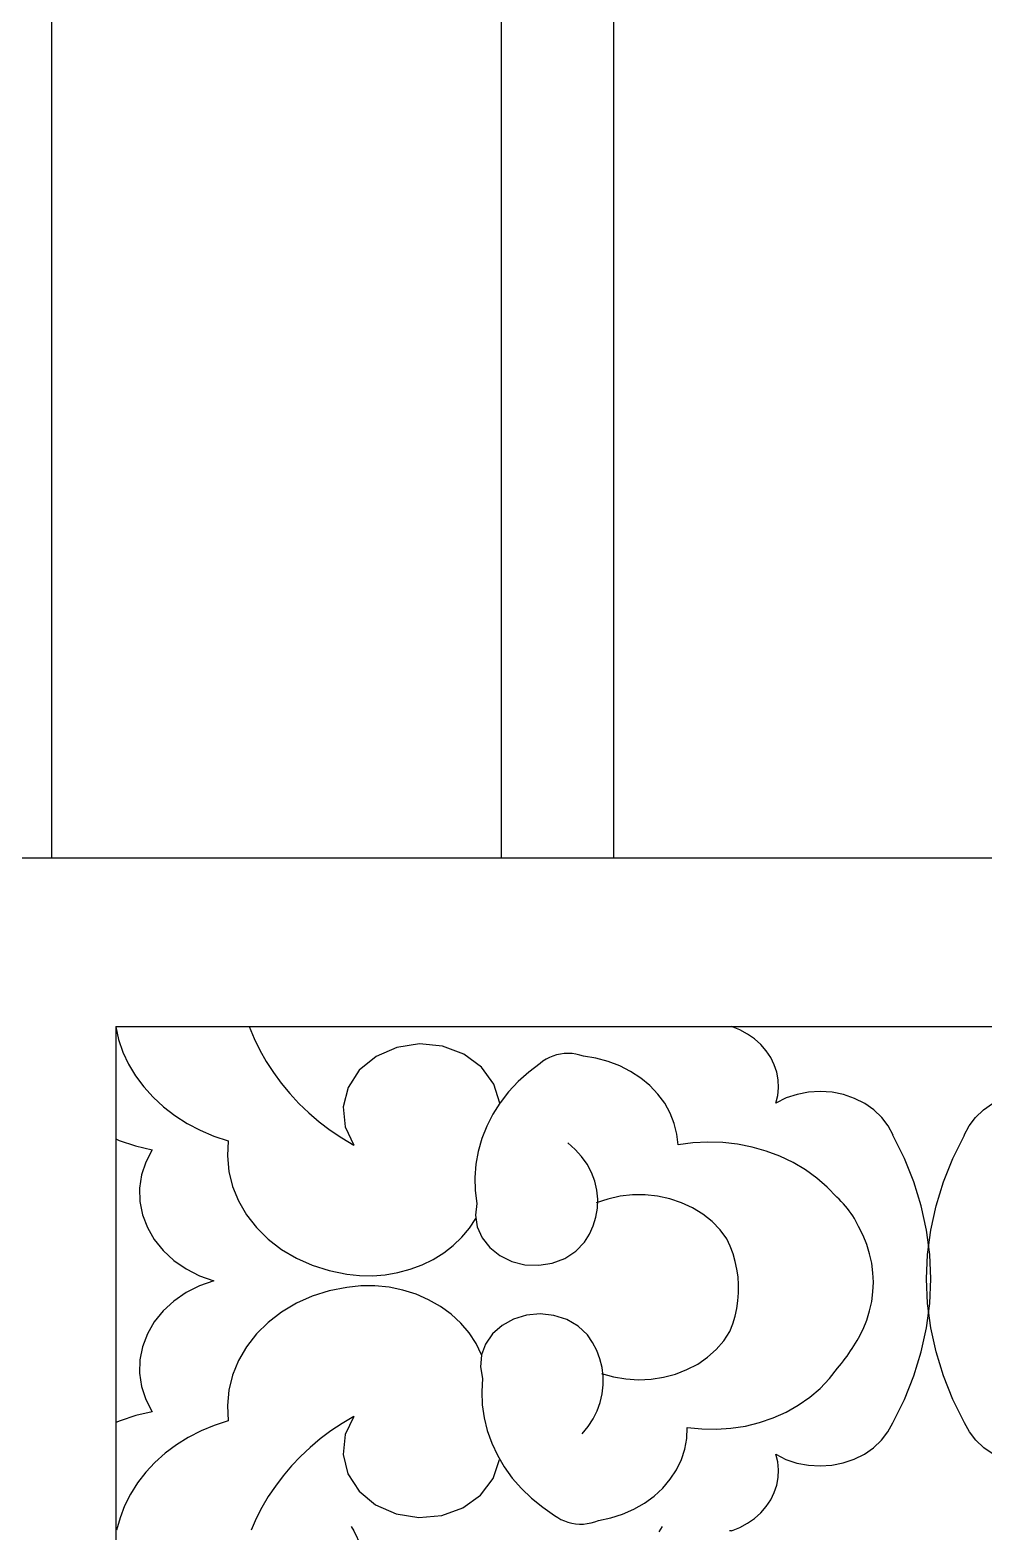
# Model space of a CAD drawing. Extents: x 1188826 to 1909461, y 608442 to 1651179.
# Drawn here: x 1660743.6 to 1660913.5, y 1032543.4 to 1032810.9 of the extents above; entities that cross this region are included whole.
import ezdxf

# ---------------------------------------------------------------- set-up
doc = ezdxf.new("R2010")
doc.units = 0
doc.header["$LTSCALE"] = 1000
doc.header["$MEASUREMENT"] = 0
doc.layers.add('窗', color=4, linetype='Continuous')
doc.layers.add('立面线', color=40, linetype='Continuous')

# ---------------------------------------------------------------- blocks, each defined once
blk = doc.blocks.new('EHYTERHT5EHTER')
at = {"layer": '窗', "ltscale": 3}
blk.add_lwpolyline([(77363.13, -228180.6), (78173.39, -228180.6), (78173.39, -229130.6), (77363.13, -229130.6)], close=True, dxfattribs=at)

msp = doc.modelspace()

# ---------------------------------------------------------------- linework, layer by layer
at = {"layer": '立面线'}
for p, q in [((1660747.54, 1032663.42), (1660747.54, 1033613.42)), ((1660827.55, 1032663.42), (1660827.55, 1033613.42)), ((1660847.54, 1032663.42), (1660847.54, 1033613.42)), ((1669039.81, 1032663.42), (1660727.54, 1032663.42)), ((1660758.89, 1032633.42), (1660758.89, 1028443.42)), ((1660758.89, 1032633.42), (1669008.6, 1032633.42)), ((1660758.89, 1032633.39), (1660759.41, 1032631.14)), ((1660782.66, 1032633.42), (1660783.53, 1032631.3)), ((1660869.98, 1032632.83), (1660868.52, 1032633.42)), ((1660759.41, 1032631.14), (1660760.18, 1032628.9)), ((1660783.53, 1032631.3), (1660784.54, 1032629.23)), ((1660812.97, 1032630.35), (1660808.91, 1032629.73)), ((1660817.08, 1032629.93), (1660812.97, 1032630.35)), ((1660871.35, 1032632.09), (1660869.98, 1032632.83)), ((1660872.6, 1032631.22), (1660871.35, 1032632.09)), ((1660873.72, 1032630.22), (1660872.6, 1032631.22)), ((1660760.18, 1032628.9), (1660761.19, 1032626.74)), ((1660784.54, 1032629.23), (1660785.68, 1032627.2)), ((1660805.23, 1032628.12), (1660802.25, 1032625.67)), ((1660808.91, 1032629.73), (1660805.23, 1032628.12)), ((1660820.86, 1032628.5), (1660817.08, 1032629.93)), ((1660823.98, 1032626.19), (1660820.86, 1032628.5)), ((1660835.51, 1032627.62), (1660834.95, 1032627.26)), ((1660836.1, 1032627.93), (1660835.51, 1032627.62)), ((1660836.73, 1032628.19), (1660836.1, 1032627.93)), ((1660837.38, 1032628.39), (1660836.73, 1032628.19)), ((1660838.06, 1032628.54), (1660837.38, 1032628.39)), ((1660838.75, 1032628.62), (1660838.06, 1032628.54)), ((1660839.44, 1032628.64), (1660838.75, 1032628.62)), ((1660840.14, 1032628.61), (1660839.44, 1032628.64)), ((1660840.82, 1032628.51), (1660840.14, 1032628.61)), ((1660841.5, 1032628.36), (1660840.82, 1032628.51)), ((1660842.15, 1032628.14), (1660841.5, 1032628.36)), ((1660844.37, 1032627.79), (1660842.15, 1032628.14)), ((1660846.54, 1032627.22), (1660844.37, 1032627.79)), ((1660874.69, 1032629.11), (1660873.72, 1032630.22)), ((1660875.5, 1032627.91), (1660874.69, 1032629.11)), ((1660876.13, 1032626.63), (1660875.5, 1032627.91)), ((1660761.19, 1032626.74), (1660762.43, 1032624.66)), ((1660785.68, 1032627.2), (1660786.95, 1032625.24)), ((1660786.95, 1032625.24), (1660788.35, 1032623.34)), ((1660802.25, 1032625.67), (1660800.25, 1032622.57)), ((1660826.19, 1032623.19), (1660823.98, 1032626.19)), ((1660832.41, 1032625.31), (1660830.53, 1032623.62)), ((1660834.44, 1032626.86), (1660832.41, 1032625.31)), ((1660834.95, 1032627.26), (1660834.44, 1032626.86)), ((1660848.61, 1032626.44), (1660846.54, 1032627.22)), ((1660850.56, 1032625.45), (1660848.61, 1032626.44)), ((1660852.36, 1032624.27), (1660850.56, 1032625.45)), ((1660876.57, 1032625.3), (1660876.13, 1032626.63)), ((1660876.82, 1032623.93), (1660876.57, 1032625.3)), ((1660762.43, 1032624.66), (1660763.88, 1032622.69)), ((1660763.88, 1032622.69), (1660765.54, 1032620.85)), ((1660788.35, 1032623.34), (1660789.87, 1032621.51)), ((1660800.25, 1032622.57), (1660799.38, 1032619.11)), ((1660827.28, 1032619.78), (1660826.19, 1032623.19)), ((1660830.53, 1032623.62), (1660828.84, 1032621.8)), ((1660853.99, 1032622.92), (1660852.36, 1032624.27)), ((1660855.41, 1032621.41), (1660853.99, 1032622.92)), ((1660876.74, 1032621.16), (1660876.88, 1032622.54)), ((1660876.88, 1032622.54), (1660876.82, 1032623.93)), ((1660765.54, 1032620.85), (1660767.39, 1032619.14)), ((1660789.87, 1032621.51), (1660791.51, 1032619.75)), ((1660791.51, 1032619.75), (1660793.26, 1032618.08)), ((1660827.28, 1032619.78), (1660826.03, 1032617.82)), ((1660827.33, 1032619.86), (1660827.28, 1032619.78)), ((1660828.84, 1032621.8), (1660827.33, 1032619.86)), ((1660856.62, 1032619.77), (1660855.41, 1032621.41)), ((1660857.6, 1032618.02), (1660856.62, 1032619.77)), ((1660876.4, 1032619.8), (1660876.74, 1032621.16)), ((1660878.22, 1032620.71), (1660876.4, 1032619.8)), ((1660880.18, 1032621.36), (1660878.22, 1032620.71)), ((1660882.23, 1032621.76), (1660880.18, 1032621.36)), ((1660884.33, 1032621.88), (1660882.23, 1032621.76)), ((1660886.43, 1032621.73), (1660884.33, 1032621.88)), ((1660888.47, 1032621.32), (1660886.43, 1032621.73)), ((1660890.42, 1032620.64), (1660888.47, 1032621.32)), ((1660892.23, 1032619.72), (1660890.42, 1032620.64)), ((1660893.86, 1032618.58), (1660892.23, 1032619.72)), ((1660913.39, 1032618.58), (1660915.01, 1032619.72)), ((1660767.39, 1032619.14), (1660769.41, 1032617.58)), ((1660769.41, 1032617.58), (1660771.6, 1032616.19)), ((1660793.26, 1032618.08), (1660795.12, 1032616.49)), ((1660799.38, 1032619.11), (1660799.74, 1032615.59)), ((1660826.03, 1032617.82), (1660824.94, 1032615.68)), ((1660858.33, 1032616.18), (1660857.6, 1032618.02)), ((1660895.26, 1032617.23), (1660893.86, 1032618.58)), ((1660896.41, 1032615.73), (1660895.26, 1032617.23)), ((1660910.83, 1032615.73), (1660911.98, 1032617.23)), ((1660911.98, 1032617.23), (1660913.39, 1032618.58)), ((1660771.6, 1032616.19), (1660773.92, 1032614.97)), ((1660773.92, 1032614.97), (1660776.36, 1032613.94)), ((1660795.12, 1032616.49), (1660797.08, 1032615)), ((1660797.08, 1032615), (1660799.13, 1032613.6)), ((1660799.74, 1032615.59), (1660801.27, 1032612.3)), ((1660824.94, 1032615.68), (1660824.07, 1032613.47)), ((1660858.8, 1032614.28), (1660858.33, 1032616.18)), ((1660859, 1032612.35), (1660858.8, 1032614.28)), ((1660897.29, 1032614.09), (1660896.41, 1032615.73)), ((1660909.96, 1032614.09), (1660910.83, 1032615.73)), ((1660758.89, 1032613.42), (1660759.51, 1032613.15)), ((1660759.51, 1032613.15), (1660762.38, 1032612.19)), ((1660762.38, 1032612.19), (1660765.35, 1032611.49)), ((1660776.36, 1032613.94), (1660778.9, 1032613.11)), ((1660778.9, 1032613.11), (1660778.76, 1032610.38)), ((1660799.13, 1032613.6), (1660801.27, 1032612.3)), ((1660824.07, 1032613.47), (1660823.43, 1032611.21)), ((1660840.7, 1032611.56), (1660839.4, 1032612.72)), ((1660841.84, 1032610.28), (1660840.7, 1032611.56)), ((1660861.63, 1032612.7), (1660859, 1032612.35)), ((1660864.29, 1032612.84), (1660861.63, 1032612.7)), ((1660866.95, 1032612.76), (1660864.29, 1032612.84)), ((1660869.59, 1032612.47), (1660866.95, 1032612.76)), ((1660872.19, 1032611.96), (1660869.59, 1032612.47)), ((1660874.71, 1032611.25), (1660872.19, 1032611.96)), ((1660899.29, 1032609.95), (1660897.25, 1032614.09)), ((1660907.95, 1032609.95), (1660910, 1032614.09)), ((1660764.23, 1032609.31), (1660763.49, 1032607.01)), ((1660765.35, 1032611.49), (1660764.23, 1032609.31)), ((1660778.76, 1032610.38), (1660779.03, 1032607.64)), ((1660823.02, 1032608.91), (1660822.84, 1032606.58)), ((1660823.43, 1032611.21), (1660823.02, 1032608.91)), ((1660842.81, 1032608.9), (1660841.84, 1032610.28)), ((1660843.58, 1032607.43), (1660842.81, 1032608.9)), ((1660877.15, 1032610.33), (1660874.71, 1032611.25)), ((1660879.48, 1032609.22), (1660877.15, 1032610.33)), ((1660881.67, 1032607.92), (1660879.48, 1032609.22)), ((1660900.98, 1032605.75), (1660899.29, 1032609.95)), ((1660906.26, 1032605.75), (1660907.95, 1032609.95)), ((1660763.49, 1032607.01), (1660763.15, 1032604.64)), ((1660779.03, 1032607.64), (1660779.69, 1032604.96)), ((1660822.84, 1032606.58), (1660822.9, 1032604.25)), ((1660844.16, 1032605.9), (1660843.58, 1032607.43)), ((1660883.71, 1032606.46), (1660881.67, 1032607.92)), ((1660885.57, 1032604.83), (1660883.71, 1032606.46)), ((1660763.15, 1032604.64), (1660763.2, 1032602.25)), ((1660779.69, 1032604.96), (1660780.75, 1032602.37)), ((1660822.9, 1032604.25), (1660823.2, 1032601.94)), ((1660844.53, 1032604.32), (1660844.16, 1032605.9)), ((1660844.69, 1032602.72), (1660844.53, 1032604.32)), ((1660887.25, 1032603.06), (1660885.57, 1032604.83)), ((1660902.3, 1032601.48), (1660900.98, 1032605.75)), ((1660904.95, 1032601.48), (1660906.26, 1032605.75)), ((1660763.2, 1032602.25), (1660763.67, 1032599.9)), ((1660780.75, 1032602.37), (1660782.17, 1032599.92)), ((1660823.2, 1032601.94), (1660822.94, 1032599.85)), ((1660844.37, 1032599.51), (1660844.64, 1032601.11)), ((1660846.51, 1032602.72), (1660844.42, 1032602.01)), ((1660844.64, 1032601.11), (1660844.69, 1032602.72)), ((1660848.68, 1032603.21), (1660846.51, 1032602.72)), ((1660850.9, 1032603.46), (1660848.68, 1032603.21)), ((1660853.14, 1032603.46), (1660850.9, 1032603.46)), ((1660855.37, 1032603.23), (1660853.14, 1032603.46)), ((1660857.54, 1032602.76), (1660855.37, 1032603.23)), ((1660859.63, 1032602.06), (1660857.54, 1032602.76)), ((1660861.6, 1032601.14), (1660859.63, 1032602.06)), ((1660863.42, 1032600.02), (1660861.6, 1032601.14)), ((1660887.66, 1032602.68), (1660887.25, 1032603.06)), ((1660888.06, 1032602.28), (1660887.66, 1032602.68)), ((1660888.44, 1032601.88), (1660888.06, 1032602.28)), ((1660888.81, 1032601.46), (1660888.44, 1032601.88)), ((1660889.16, 1032601.04), (1660888.81, 1032601.46)), ((1660889.49, 1032600.6), (1660889.16, 1032601.04)), ((1660903.24, 1032597.17), (1660902.3, 1032601.48)), ((1660904, 1032597.17), (1660904.95, 1032601.48)), ((1660763.67, 1032599.9), (1660764.52, 1032597.63)), ((1660782.17, 1032599.92), (1660783.94, 1032597.64)), ((1660821.85, 1032597.51), (1660822.97, 1032599.22)), ((1660822.94, 1032599.85), (1660823.25, 1032597.77)), ((1660843.9, 1032597.96), (1660844.37, 1032599.51)), ((1660865.06, 1032598.72), (1660863.42, 1032600.02)), ((1660866.5, 1032597.24), (1660865.06, 1032598.72)), ((1660889.81, 1032600.16), (1660889.49, 1032600.6)), ((1660890.11, 1032599.71), (1660889.81, 1032600.16)), ((1660890.39, 1032599.25), (1660890.11, 1032599.71)), ((1660890.65, 1032598.78), (1660890.39, 1032599.25)), ((1660890.9, 1032598.3), (1660890.65, 1032598.78)), ((1660891.13, 1032597.82), (1660890.9, 1032598.3)), ((1660764.52, 1032597.63), (1660765.75, 1032595.49)), ((1660765.75, 1032595.49), (1660767.33, 1032593.52)), ((1660783.94, 1032597.64), (1660786.04, 1032595.57)), ((1660786.04, 1032595.57), (1660788.42, 1032593.74)), ((1660818.98, 1032594.44), (1660820.51, 1032595.91)), ((1660820.51, 1032595.91), (1660821.85, 1032597.51)), ((1660823.25, 1032597.77), (1660824.1, 1032595.81)), ((1660824.1, 1032595.81), (1660825.47, 1032594.07)), ((1660842.35, 1032595.03), (1660843.22, 1032596.45)), ((1660843.22, 1032596.45), (1660843.9, 1032597.96)), ((1660867.71, 1032595.63), (1660866.5, 1032597.24)), ((1660868.3, 1032594.31), (1660867.71, 1032595.63)), ((1660891.93, 1032596.25), (1660891.13, 1032597.82)), ((1660892.59, 1032594.63), (1660891.93, 1032596.25)), ((1660903.81, 1032592.83), (1660903.24, 1032597.17)), ((1660903.43, 1032592.83), (1660904, 1032597.17)), ((1660767.33, 1032593.52), (1660769.23, 1032591.77)), ((1660788.42, 1032593.74), (1660791.05, 1032592.18)), ((1660815.42, 1032591.97), (1660817.28, 1032593.12)), ((1660817.28, 1032593.12), (1660818.98, 1032594.44)), ((1660825.47, 1032594.07), (1660827.26, 1032592.64)), ((1660838.84, 1032592.15), (1660840.79, 1032593.41)), ((1660840.79, 1032593.41), (1660842.35, 1032595.03)), ((1660868.8, 1032592.97), (1660868.3, 1032594.31)), ((1660869.19, 1032591.61), (1660868.8, 1032592.97)), ((1660893.11, 1032592.98), (1660892.59, 1032594.63)), ((1660893.48, 1032591.3), (1660893.11, 1032592.98)), ((1660903.24, 1032588.48), (1660903.43, 1032592.83)), ((1660904, 1032588.48), (1660903.81, 1032592.83)), ((1660769.23, 1032591.77), (1660771.4, 1032590.27)), ((1660771.4, 1032590.27), (1660773.8, 1032589.06)), ((1660791.05, 1032592.18), (1660793.89, 1032590.91)), ((1660793.89, 1032590.91), (1660796.89, 1032589.96)), ((1660809.13, 1032589.61), (1660811.32, 1032590.2)), ((1660811.32, 1032590.2), (1660813.43, 1032590.99)), ((1660813.43, 1032590.99), (1660815.42, 1032591.97)), ((1660827.26, 1032592.64), (1660829.39, 1032591.61)), ((1660829.39, 1032591.61), (1660831.75, 1032591.02)), ((1660831.75, 1032591.02), (1660834.19, 1032590.92)), ((1660834.19, 1032590.92), (1660836.6, 1032591.3)), ((1660836.6, 1032591.3), (1660838.84, 1032592.15)), ((1660869.49, 1032590.22), (1660869.19, 1032591.61)), ((1660869.69, 1032588.83), (1660869.49, 1032590.22)), ((1660893.7, 1032589.6), (1660893.48, 1032591.3)), ((1660773.8, 1032589.06), (1660776.38, 1032588.16)), ((1660776.38, 1032588.16), (1660773.8, 1032587.26)), ((1660796.89, 1032589.96), (1660800.01, 1032589.35)), ((1660800.01, 1032589.35), (1660802.29, 1032589.1)), ((1660802.29, 1032589.1), (1660804.59, 1032589.06)), ((1660804.59, 1032589.06), (1660806.88, 1032589.23)), ((1660806.88, 1032589.23), (1660809.13, 1032589.61)), ((1660869.78, 1032587.42), (1660869.69, 1032588.83)), ((1660893.78, 1032587.89), (1660893.7, 1032589.6)), ((1660893.7, 1032586.18), (1660893.78, 1032587.89)), ((1660903.43, 1032584.12), (1660903.24, 1032588.48)), ((1660903.81, 1032584.12), (1660904, 1032588.48)), ((1660771.4, 1032586.04), (1660769.23, 1032584.55)), ((1660773.8, 1032587.26), (1660771.4, 1032586.04)), ((1660793.89, 1032585.4), (1660791.05, 1032584.14)), ((1660796.89, 1032586.35), (1660793.89, 1032585.4)), ((1660800.01, 1032586.97), (1660796.89, 1032586.35)), ((1660802.51, 1032587.23), (1660800.01, 1032586.97)), ((1660805.03, 1032587.24), (1660802.51, 1032587.23)), ((1660807.54, 1032587), (1660805.03, 1032587.24)), ((1660809.99, 1032586.5), (1660807.54, 1032587)), ((1660812.35, 1032585.76), (1660809.99, 1032586.5)), ((1660814.6, 1032584.78), (1660812.35, 1032585.76)), ((1660816.7, 1032583.58), (1660814.6, 1032584.78)), ((1660869.67, 1032584.61), (1660869.78, 1032586.02)), ((1660869.78, 1032586.02), (1660869.78, 1032587.42)), ((1660893.48, 1032584.48), (1660893.7, 1032586.18)), ((1660767.33, 1032582.8), (1660765.75, 1032580.83)), ((1660769.23, 1032584.55), (1660767.33, 1032582.8)), ((1660788.42, 1032582.58), (1660786.04, 1032580.75)), ((1660791.05, 1032584.14), (1660788.42, 1032582.58)), ((1660818.62, 1032582.18), (1660816.7, 1032583.58)), ((1660820.33, 1032580.6), (1660818.62, 1032582.18)), ((1660834.47, 1032582.25), (1660832.04, 1032582.03)), ((1660836.9, 1032581.98), (1660834.47, 1032582.25)), ((1660869.16, 1032581.83), (1660869.46, 1032583.22)), ((1660869.46, 1032583.22), (1660869.67, 1032584.61)), ((1660892.59, 1032581.14), (1660893.11, 1032582.8)), ((1660893.11, 1032582.8), (1660893.48, 1032584.48)), ((1660903.24, 1032579.78), (1660903.81, 1032584.12)), ((1660904, 1032579.78), (1660903.43, 1032584.12)), ((1660765.75, 1032580.83), (1660764.52, 1032578.69)), ((1660786.04, 1032580.75), (1660783.94, 1032578.68)), ((1660821.81, 1032578.86), (1660820.33, 1032580.6)), ((1660827.66, 1032580.21), (1660825.96, 1032578.7)), ((1660829.72, 1032581.34), (1660827.66, 1032580.21)), ((1660832.04, 1032582.03), (1660829.72, 1032581.34)), ((1660839.19, 1032581.25), (1660836.9, 1032581.98)), ((1660841.22, 1032580.07), (1660839.19, 1032581.25)), ((1660842.88, 1032578.53), (1660841.22, 1032580.07)), ((1660868.24, 1032579.13), (1660868.75, 1032580.47)), ((1660868.75, 1032580.47), (1660869.16, 1032581.83)), ((1660891.13, 1032577.96), (1660891.93, 1032579.53)), ((1660891.93, 1032579.53), (1660892.59, 1032581.14)), ((1660902.3, 1032575.48), (1660903.24, 1032579.78)), ((1660904.95, 1032575.48), (1660904, 1032579.78)), ((1660764.52, 1032578.69), (1660763.67, 1032576.42)), ((1660783.94, 1032578.68), (1660782.17, 1032576.4)), ((1660823.04, 1032576.97), (1660821.81, 1032578.86)), ((1660824, 1032574.98), (1660823.04, 1032576.97)), ((1660824.71, 1032576.89), (1660824, 1032574.98)), ((1660825.96, 1032578.7), (1660824.71, 1032576.89)), ((1660843.79, 1032577.17), (1660842.88, 1032578.53)), ((1660844.53, 1032575.74), (1660843.79, 1032577.17)), ((1660865.8, 1032575.92), (1660867.14, 1032577.46)), ((1660867.14, 1032577.46), (1660868.24, 1032579.13)), ((1660890.31, 1032576.56), (1660890.59, 1032577.02)), ((1660890.59, 1032577.02), (1660890.86, 1032577.49)), ((1660890.86, 1032577.49), (1660891.13, 1032577.96)), ((1660763.2, 1032574.06), (1660763.15, 1032571.68)), ((1660763.67, 1032576.42), (1660763.2, 1032574.06)), ((1660782.17, 1032576.4), (1660780.75, 1032573.94)), ((1660823.98, 1032574.89), (1660823.81, 1032572.8)), ((1660824, 1032574.98), (1660823.98, 1032574.89)), ((1660845.1, 1032574.25), (1660844.53, 1032575.74)), ((1660845.48, 1032572.72), (1660845.1, 1032574.25)), ((1660862.5, 1032573.33), (1660864.24, 1032574.54)), ((1660864.24, 1032574.54), (1660865.8, 1032575.92)), ((1660888.44, 1032573.87), (1660888.77, 1032574.31)), ((1660888.77, 1032574.31), (1660889.1, 1032574.75)), ((1660889.1, 1032574.75), (1660889.41, 1032575.2)), ((1660889.41, 1032575.2), (1660889.72, 1032575.65)), ((1660889.72, 1032575.65), (1660890.02, 1032576.1)), ((1660890.02, 1032576.1), (1660890.31, 1032576.56)), ((1660900.98, 1032571.21), (1660902.3, 1032575.48)), ((1660906.26, 1032571.21), (1660904.95, 1032575.48)), ((1660763.15, 1032571.68), (1660763.49, 1032569.31)), ((1660780.75, 1032573.94), (1660779.69, 1032571.35)), ((1660823.81, 1032572.8), (1660824.2, 1032570.73)), ((1660845.4, 1032571.66), (1660847.53, 1032571.05)), ((1660845.68, 1032571.16), (1660845.48, 1032572.72)), ((1660856.41, 1032570.96), (1660858.55, 1032571.53)), ((1660858.55, 1032571.53), (1660860.59, 1032572.33)), ((1660860.59, 1032572.33), (1660862.5, 1032573.33)), ((1660885.94, 1032570.73), (1660887.38, 1032572.59)), ((1660887.38, 1032572.59), (1660887.74, 1032573.01)), ((1660887.74, 1032573.01), (1660888.09, 1032573.44)), ((1660888.09, 1032573.44), (1660888.44, 1032573.87)), ((1660763.49, 1032569.31), (1660764.23, 1032567.01)), ((1660779.69, 1032571.35), (1660779.03, 1032568.67)), ((1660824.2, 1032570.73), (1660824.06, 1032568.41)), ((1660845.51, 1032568.04), (1660845.69, 1032569.6)), ((1660845.69, 1032569.6), (1660845.68, 1032571.16)), ((1660847.53, 1032571.05), (1660849.72, 1032570.67)), ((1660849.72, 1032570.67), (1660851.96, 1032570.52)), ((1660851.96, 1032570.52), (1660854.2, 1032570.62)), ((1660854.2, 1032570.62), (1660856.41, 1032570.96)), ((1660882.44, 1032567.42), (1660884.29, 1032569)), ((1660884.29, 1032569), (1660885.94, 1032570.73)), ((1660899.29, 1032567), (1660900.98, 1032571.21)), ((1660907.95, 1032567), (1660906.26, 1032571.21)), ((1660764.23, 1032567.01), (1660765.35, 1032564.82)), ((1660779.03, 1032568.67), (1660778.76, 1032565.94)), ((1660824.06, 1032568.41), (1660824.15, 1032566.08)), ((1660824.15, 1032566.08), (1660824.47, 1032563.77)), ((1660844.59, 1032565.01), (1660845.14, 1032566.5)), ((1660845.14, 1032566.5), (1660845.51, 1032568.04)), ((1660880.41, 1032566.01), (1660882.44, 1032567.42)), ((1660897.25, 1032562.87), (1660899.29, 1032567)), ((1660910, 1032562.87), (1660907.95, 1032567)), ((1660762.46, 1032564.15), (1660759.66, 1032563.23)), ((1660765.35, 1032564.82), (1660762.46, 1032564.15)), ((1660778.76, 1032565.94), (1660778.9, 1032563.2)), ((1660801.27, 1032564.01), (1660799.2, 1032562.76)), ((1660801.27, 1032564.01), (1660799.74, 1032560.75)), ((1660824.47, 1032563.77), (1660825.03, 1032561.49)), ((1660842.97, 1032562.2), (1660843.87, 1032563.57)), ((1660843.87, 1032563.57), (1660844.59, 1032565.01)), ((1660873.5, 1032562.91), (1660875.92, 1032563.75)), ((1660875.92, 1032563.75), (1660878.23, 1032564.78)), ((1660878.23, 1032564.78), (1660880.41, 1032566.01)), ((1660759.66, 1032563.23), (1660758.89, 1032562.9)), ((1660774.07, 1032561.41), (1660771.81, 1032560.25)), ((1660776.44, 1032562.4), (1660774.07, 1032561.41)), ((1660778.9, 1032563.2), (1660776.44, 1032562.4)), ((1660797.21, 1032561.42), (1660795.31, 1032559.98)), ((1660799.2, 1032562.76), (1660797.21, 1032561.42)), ((1660799.74, 1032560.75), (1660799.38, 1032557.24)), ((1660825.03, 1032561.49), (1660825.82, 1032559.26)), ((1660841.92, 1032560.92), (1660842.97, 1032562.2)), ((1660860.54, 1032560.09), (1660860.62, 1032562.02)), ((1660860.62, 1032562.02), (1660863.21, 1032561.76)), ((1660863.21, 1032561.76), (1660865.82, 1032561.71)), ((1660865.82, 1032561.71), (1660868.42, 1032561.89)), ((1660868.42, 1032561.89), (1660870.99, 1032562.29)), ((1660870.99, 1032562.29), (1660873.5, 1032562.91)), ((1660895.2, 1032559.75), (1660896.36, 1032561.24)), ((1660896.36, 1032561.24), (1660897.25, 1032562.87)), ((1660910.88, 1032561.24), (1660910, 1032562.87)), ((1660912.04, 1032559.75), (1660910.88, 1032561.24)), ((1660769.68, 1032558.92), (1660767.69, 1032557.44)), ((1660771.81, 1032560.25), (1660769.68, 1032558.92)), ((1660793.5, 1032558.46), (1660791.8, 1032556.85)), ((1660795.31, 1032559.98), (1660793.5, 1032558.46)), ((1660825.82, 1032559.26), (1660826.83, 1032557.09)), ((1660859.59, 1032556.3), (1660860.19, 1032558.17)), ((1660860.19, 1032558.17), (1660860.54, 1032560.09)), ((1660892.17, 1032557.29), (1660893.79, 1032558.42)), ((1660893.79, 1032558.42), (1660895.2, 1032559.75)), ((1660913.45, 1032558.42), (1660912.04, 1032559.75)), ((1660915.08, 1032557.29), (1660913.45, 1032558.42)), ((1660765.87, 1032555.8), (1660764.23, 1032554.04)), ((1660767.69, 1032557.44), (1660765.87, 1032555.8)), ((1660791.8, 1032556.85), (1660790.19, 1032555.17)), ((1660799.38, 1032557.24), (1660800.23, 1032553.79)), ((1660826.1, 1032552.95), (1660827.24, 1032556.33)), ((1660826.83, 1032557.09), (1660828.05, 1032555.01)), ((1660858.72, 1032554.5), (1660859.59, 1032556.3)), ((1660876.74, 1032555.89), (1660876.4, 1032557.25)), ((1660876.4, 1032557.25), (1660878.21, 1032556.35)), ((1660876.88, 1032554.51), (1660876.74, 1032555.89)), ((1660878.21, 1032556.35), (1660880.16, 1032555.69)), ((1660880.16, 1032555.69), (1660882.2, 1032555.3)), ((1660886.38, 1032555.31), (1660888.42, 1032555.72)), ((1660888.42, 1032555.72), (1660890.36, 1032556.38)), ((1660890.36, 1032556.38), (1660892.17, 1032557.29)), ((1660764.23, 1032554.04), (1660762.77, 1032552.16)), ((1660788.7, 1032553.42), (1660787.32, 1032551.6)), ((1660790.19, 1032555.17), (1660788.7, 1032553.42)), ((1660800.23, 1032553.79), (1660802.2, 1032550.71)), ((1660823.85, 1032550), (1660826.1, 1032552.95)), ((1660828.05, 1032555.01), (1660829.48, 1032553.03)), ((1660829.48, 1032553.03), (1660831.11, 1032551.16)), ((1660856.29, 1032551.24), (1660857.62, 1032552.81)), ((1660857.62, 1032552.81), (1660858.72, 1032554.5)), ((1660876.57, 1032551.75), (1660876.82, 1032553.12)), ((1660876.82, 1032553.12), (1660876.88, 1032554.51)), ((1660882.2, 1032555.3), (1660884.29, 1032555.17)), ((1660884.29, 1032555.17), (1660886.38, 1032555.31)), ((1660761.52, 1032550.17), (1660760.47, 1032548.1)), ((1660762.77, 1032552.16), (1660761.52, 1032550.17)), ((1660787.32, 1032551.6), (1660786.05, 1032549.72)), ((1660802.2, 1032550.71), (1660805.14, 1032548.24)), ((1660820.7, 1032547.74), (1660823.85, 1032550)), ((1660831.11, 1032551.16), (1660832.92, 1032549.42)), ((1660854.76, 1032549.81), (1660856.29, 1032551.24)), ((1660875.5, 1032549.14), (1660876.13, 1032550.42)), ((1660876.13, 1032550.42), (1660876.57, 1032551.75)), ((1660760.47, 1032548.1), (1660759.65, 1032545.96)), ((1660784.91, 1032547.78), (1660783.89, 1032545.79)), ((1660786.05, 1032549.72), (1660784.91, 1032547.78)), ((1660805.14, 1032548.24), (1660808.79, 1032546.62)), ((1660816.92, 1032546.35), (1660820.7, 1032547.74)), ((1660832.92, 1032549.42), (1660834.9, 1032547.83)), ((1660834.9, 1032547.83), (1660837.03, 1032546.38)), ((1660849.14, 1032546.59), (1660851.15, 1032547.47)), ((1660851.15, 1032547.47), (1660853.04, 1032548.55)), ((1660853.04, 1032548.55), (1660854.76, 1032549.81)), ((1660873.72, 1032546.83), (1660874.69, 1032547.94)), ((1660874.69, 1032547.94), (1660875.5, 1032549.14)), ((1660759.65, 1032545.96), (1660759.05, 1032543.76)), ((1660783.89, 1032545.79), (1660783, 1032543.76)), ((1660808.79, 1032546.62), (1660812.83, 1032545.97)), ((1660812.83, 1032545.97), (1660816.92, 1032546.35)), ((1660837.03, 1032546.38), (1660837.57, 1032546)), ((1660837.57, 1032546), (1660838.14, 1032545.66)), ((1660838.14, 1032545.66), (1660838.76, 1032545.38)), ((1660838.76, 1032545.38), (1660839.4, 1032545.16)), ((1660839.4, 1032545.16), (1660840.07, 1032544.99)), ((1660840.07, 1032544.99), (1660840.75, 1032544.87)), ((1660840.75, 1032544.87), (1660841.44, 1032544.82)), ((1660841.44, 1032544.82), (1660842.14, 1032544.83)), ((1660842.14, 1032544.83), (1660842.83, 1032544.9)), ((1660842.83, 1032544.9), (1660843.51, 1032545.03)), ((1660843.51, 1032545.03), (1660844.17, 1032545.22)), ((1660844.17, 1032545.22), (1660844.81, 1032545.46)), ((1660844.81, 1032545.46), (1660847.01, 1032545.91)), ((1660847.01, 1032545.91), (1660849.14, 1032546.59)), ((1660869.98, 1032544.22), (1660871.35, 1032544.96)), ((1660871.35, 1032544.96), (1660872.6, 1032545.83)), ((1660872.6, 1032545.83), (1660873.72, 1032546.83)), ((1660800.79, 1032544.41), (1660801.26, 1032543.64)), ((1660801.26, 1032543.64), (1660802.51, 1032541)), ((1660855.64, 1032543.42), (1660856.22, 1032544.41)), ((1660868.51, 1032543.63), (1660868.16, 1032543.63)), ((1660868.51, 1032543.63), (1660869.98, 1032544.22))]:
    msp.add_line(p, q, dxfattribs=at)

# ---------------------------------------------------------------- block references
at = {"layer": '窗'}
msp.add_blockref('EHYTERHT5EHTER', (1583484.46, 1261794.02), dxfattribs=at)

doc.saveas('drawing.dxf')
